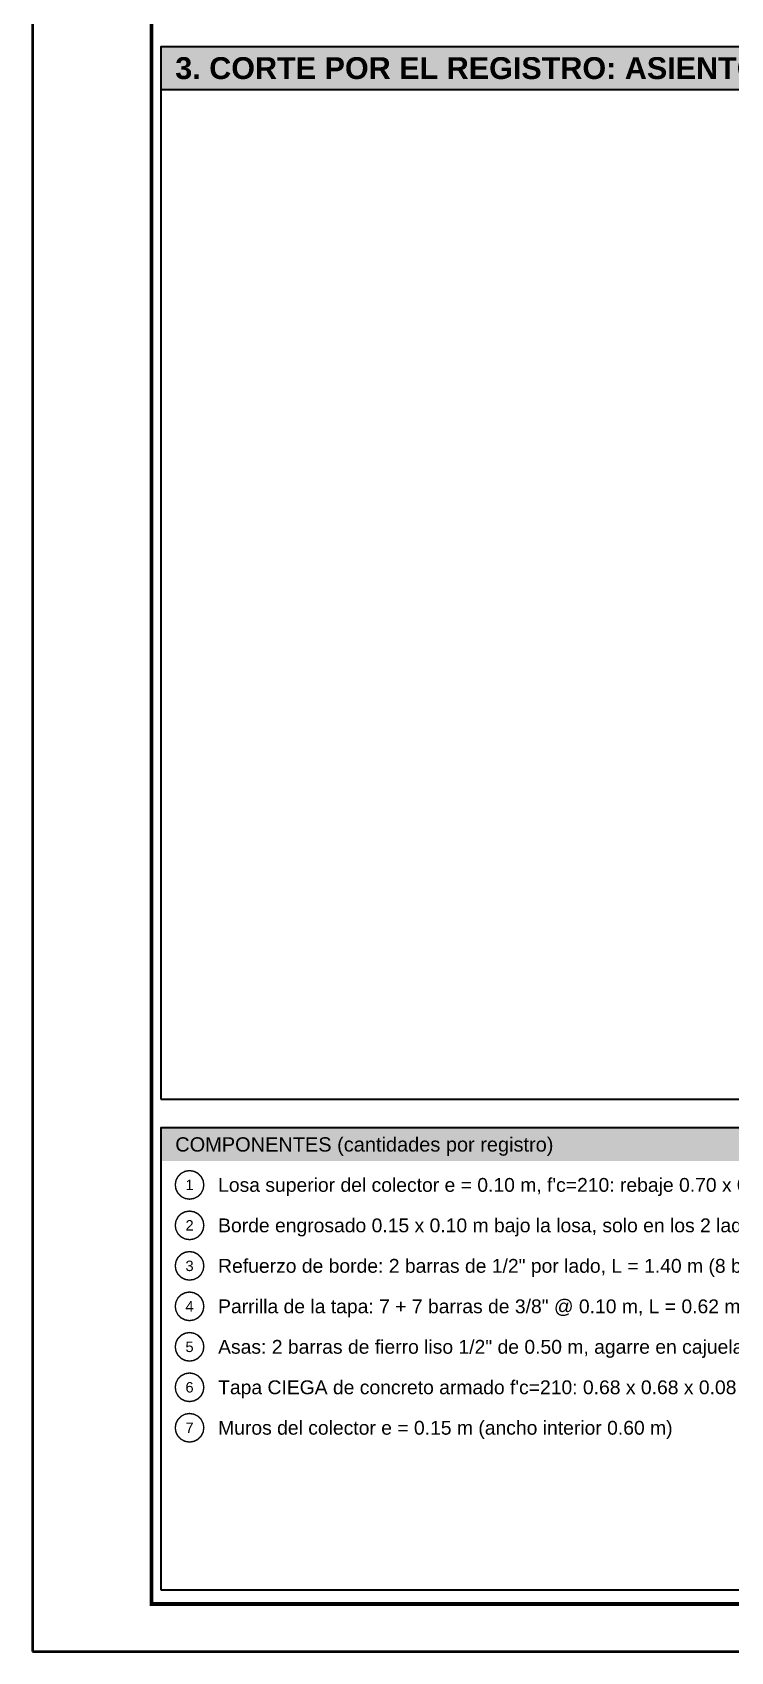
# Model space of a CAD drawing. Header units: metres. Extents: x 349122 to 349453, y 9281252 to 9281971.
# Drawn here: x 349262 to 349263.466, y 9281651.79 to 9281655.19 of the extents above; entities that cross this region are included whole.
import ezdxf
from ezdxf.enums import TextEntityAlignment as Align

# ---------------------------------------------------------------- set-up
doc = ezdxf.new("R2010")
doc.units = ezdxf.units.M
doc.header["$LTSCALE"] = 0.25
for name, color, linetype, lineweight, true_color in [('LLAMADAS-NUM', 30, 'CONTINUOUS', 25, 0xc05014), ('PANEL', 5, 'CONTINUOUS', 35, 0x1f4e79), ('TITULOS-BLANCO', 7, 'CONTINUOUS', 25, 0xffffff)]:
    doc.layers.add(name, color=color, linetype=linetype, lineweight=lineweight, true_color=true_color)
for name, color, linetype, lineweight in [('MARCO', 7, 'CONTINUOUS', 50), ('PANEL-FONDO', 5, 'CONTINUOUS', 13), ('TITULOS', 160, 'CONTINUOUS', 35)]:
    doc.layers.add(name, color=color, linetype=linetype, lineweight=lineweight)
doc.layers.add('TEXTOS', color=7, linetype='CONTINUOUS')
doc.styles.get("Standard").update_dxf_attribs({"font": 'arial.ttf'})
doc.styles.add('TITULOS', font='arialbd.ttf')

msp = doc.modelspace()

# ---------------------------------------------------------------- linework, layer by layer
at = {"layer": 'LLAMADAS-NUM', "const_width": 0.003}
for points in [[(349262.36, 9281652.77), (349262.3585, 9281652.7793), (349262.3543, 9281652.7876), (349262.3476, 9281652.7943), (349262.3393, 9281652.7985), (349262.33, 9281652.8), (349262.3207, 9281652.7985), (349262.3124, 9281652.7943), (349262.3057, 9281652.7876), (349262.3015, 9281652.7793), (349262.3, 9281652.77), (349262.3015, 9281652.7607), (349262.3057, 9281652.7524), (349262.3124, 9281652.7457), (349262.3207, 9281652.7415), (349262.33, 9281652.74), (349262.3393, 9281652.7415), (349262.3476, 9281652.7457), (349262.3543, 9281652.7524), (349262.3585, 9281652.7607)], [(349262.36, 9281652.685), (349262.3585, 9281652.6943), (349262.3543, 9281652.7026), (349262.3476, 9281652.7093), (349262.3393, 9281652.7135), (349262.33, 9281652.715), (349262.3207, 9281652.7135), (349262.3124, 9281652.7093), (349262.3057, 9281652.7026), (349262.3015, 9281652.6943), (349262.3, 9281652.685), (349262.3015, 9281652.6757), (349262.3057, 9281652.6674), (349262.3124, 9281652.6607), (349262.3207, 9281652.6565), (349262.33, 9281652.655), (349262.3393, 9281652.6565), (349262.3476, 9281652.6607), (349262.3543, 9281652.6674), (349262.3585, 9281652.6757)], [(349262.36, 9281652.6), (349262.3585, 9281652.6093), (349262.3543, 9281652.6176), (349262.3476, 9281652.6243), (349262.3393, 9281652.6285), (349262.33, 9281652.63), (349262.3207, 9281652.6285), (349262.3124, 9281652.6243), (349262.3057, 9281652.6176), (349262.3015, 9281652.6093), (349262.3, 9281652.6), (349262.3015, 9281652.5907), (349262.3057, 9281652.5824), (349262.3124, 9281652.5757), (349262.3207, 9281652.5715), (349262.33, 9281652.57), (349262.3393, 9281652.5715), (349262.3476, 9281652.5757), (349262.3543, 9281652.5824), (349262.3585, 9281652.5907)], [(349262.36, 9281652.515), (349262.3585, 9281652.5243), (349262.3543, 9281652.5326), (349262.3476, 9281652.5393), (349262.3393, 9281652.5435), (349262.33, 9281652.545), (349262.3207, 9281652.5435), (349262.3124, 9281652.5393), (349262.3057, 9281652.5326), (349262.3015, 9281652.5243), (349262.3, 9281652.515), (349262.3015, 9281652.5057), (349262.3057, 9281652.4974), (349262.3124, 9281652.4907), (349262.3207, 9281652.4865), (349262.33, 9281652.485), (349262.3393, 9281652.4865), (349262.3476, 9281652.4907), (349262.3543, 9281652.4974), (349262.3585, 9281652.5057)], [(349262.36, 9281652.43), (349262.3585, 9281652.4393), (349262.3543, 9281652.4476), (349262.3476, 9281652.4543), (349262.3393, 9281652.4585), (349262.33, 9281652.46), (349262.3207, 9281652.4585), (349262.3124, 9281652.4543), (349262.3057, 9281652.4476), (349262.3015, 9281652.4393), (349262.3, 9281652.43), (349262.3015, 9281652.4207), (349262.3057, 9281652.4124), (349262.3124, 9281652.4057), (349262.3207, 9281652.4015), (349262.33, 9281652.4), (349262.3393, 9281652.4015), (349262.3476, 9281652.4057), (349262.3543, 9281652.4124), (349262.3585, 9281652.4207)], [(349262.36, 9281652.345), (349262.3585, 9281652.3543), (349262.3543, 9281652.3626), (349262.3476, 9281652.3693), (349262.3393, 9281652.3735), (349262.33, 9281652.375), (349262.3207, 9281652.3735), (349262.3124, 9281652.3693), (349262.3057, 9281652.3626), (349262.3015, 9281652.3543), (349262.3, 9281652.345), (349262.3015, 9281652.3357), (349262.3057, 9281652.3274), (349262.3124, 9281652.3207), (349262.3207, 9281652.3165), (349262.33, 9281652.315), (349262.3393, 9281652.3165), (349262.3476, 9281652.3207), (349262.3543, 9281652.3274), (349262.3585, 9281652.3357)], [(349262.36, 9281652.26), (349262.3585, 9281652.2693), (349262.3543, 9281652.2776), (349262.3476, 9281652.2843), (349262.3393, 9281652.2885), (349262.33, 9281652.29), (349262.3207, 9281652.2885), (349262.3124, 9281652.2843), (349262.3057, 9281652.2776), (349262.3015, 9281652.2693), (349262.3, 9281652.26), (349262.3015, 9281652.2507), (349262.3057, 9281652.2424), (349262.3124, 9281652.2357), (349262.3207, 9281652.2315), (349262.33, 9281652.23), (349262.3393, 9281652.2315), (349262.3476, 9281652.2357), (349262.3543, 9281652.2424), (349262.3585, 9281652.2507)]]:
    msp.add_lwpolyline(points, close=True, dxfattribs=at)
at = {"layer": 'MARCO'}
msp.add_lwpolyline([(349262, 9281651.79), (349270.41, 9281651.79), (349270.41, 9281657.73), (349262, 9281657.73)], close=True, dxfattribs=at)
at = {"layer": 'MARCO', "const_width": 0.008}
msp.add_lwpolyline([(349262.25, 9281651.89), (349270.31, 9281651.89), (349270.31, 9281657.63), (349262.25, 9281657.63)], close=True, dxfattribs=at)
at = {"layer": 'PANEL'}
msp.add_line((349262.27, 9281655.07), (349266.26, 9281655.07), dxfattribs=at)
for points in [[(349262.27, 9281652.95), (349266.26, 9281652.95), (349266.26, 9281655.16), (349262.27, 9281655.16)], [(349262.27, 9281651.92), (349266, 9281651.92), (349266, 9281652.89), (349262.27, 9281652.89)]]:
    msp.add_lwpolyline(points, close=True, dxfattribs=at)
at = {"layer": 'PANEL-FONDO', "true_color": 0xebf1f8}
msp.add_solid([(349262.27, 9281655.07), (349266.26, 9281655.07), (349262.27, 9281655.16), (349266.26, 9281655.16)], dxfattribs=at)
at = {"layer": 'PANEL-FONDO', "true_color": 0x1f4e79}
msp.add_solid([(349262.27, 9281652.82), (349266, 9281652.82), (349262.27, 9281652.89), (349266, 9281652.89)], dxfattribs=at)

# ---------------------------------------------------------------- texts
at = {"layer": 'LLAMADAS-NUM'}
for s, p in [('1', (349262.33, 9281652.77)), ('2', (349262.33, 9281652.685)), ('3', (349262.33, 9281652.6)), ('4', (349262.33, 9281652.515)), ('5', (349262.33, 9281652.43)), ('6', (349262.33, 9281652.345)), ('7', (349262.33, 9281652.26))]:
    msp.add_text(s, height=0.022, dxfattribs=at).set_placement(p, align=Align.MIDDLE_CENTER)
at = {"layer": 'TEXTOS'}
for s, p in [("Losa superior del colector e = 0.10 m, f'c=210: rebaje 0.70 x 0.70 x 0.08 (asiento de la tapa) y luz libre 0.60 x 0.60", (349262.39, 9281652.77)), ('Borde engrosado 0.15 x 0.10 m bajo la losa, solo en los 2 lados transversales, entre muros (2 x 0.60 m: 0.018 m3); en los lados largos el asiento es la cabeza del muro', (349262.39, 9281652.685)), ('Refuerzo de borde: 2 barras de 1/2" por lado, L = 1.40 m (8 barras, 11.1 kg); las transversales con ganchos de 0.29 m dentro de los muros', (349262.39, 9281652.6)), ('Parrilla de la tapa: 7 + 7 barras de 3/8" @ 0.10 m, L = 0.62 m, recubrimiento 2.5 cm (4.9 kg)', (349262.39, 9281652.515)), ('Asas: 2 barras de fierro liso 1/2" de 0.50 m, agarre en cajuela 0.19 x 0.06 x 0.03 (no sobresalen del piso)', (349262.39, 9281652.43)), ("Tapa CIEGA de concreto armado f'c=210: 0.68 x 0.68 x 0.08 m (0.037 m3), vaciada aparte en obra, sin marco metalico", (349262.39, 9281652.345)), ('Muros del colector e = 0.15 m (ancho interior 0.60 m)', (349262.39, 9281652.26))]:
    msp.add_text(s, height=0.029025, dxfattribs=at).set_placement(p, align=Align.MIDDLE_LEFT)
at = {"layer": 'TITULOS', "style": 'TITULOS'}
msp.add_text('3. CORTE POR EL REGISTRO: ASIENTO DE LA TAPA Y REFUERZOS', height=0.0459, dxfattribs=at).set_placement((349262.3, 9281655.115), align=Align.MIDDLE_LEFT)
at = {"layer": 'TITULOS-BLANCO'}
msp.add_text('COMPONENTES (cantidades por registro)', height=0.03, dxfattribs=at).set_placement((349262.3, 9281652.855), align=Align.MIDDLE_LEFT)

doc.saveas('drawing.dxf')
